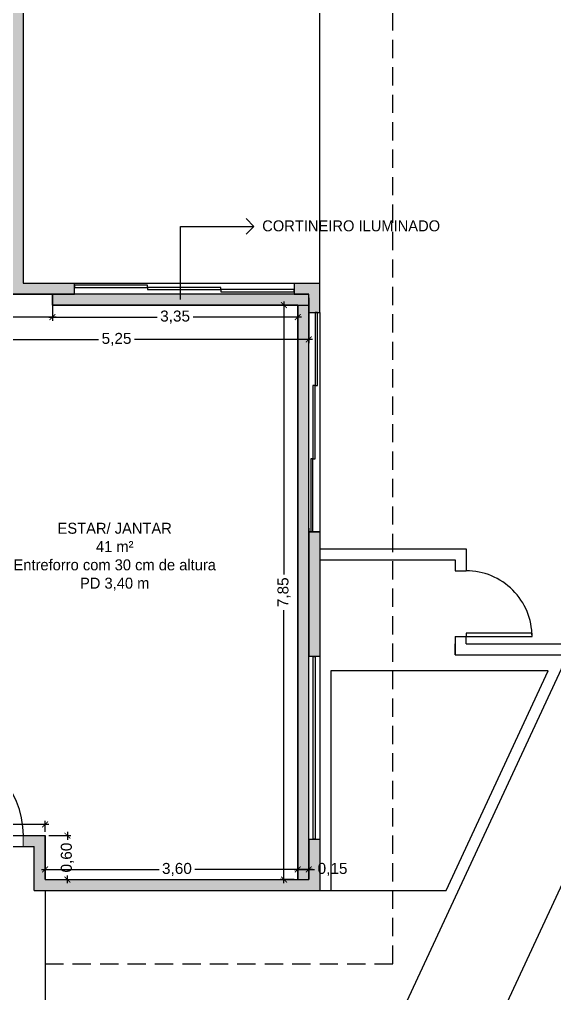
# Model space of a CAD drawing. Header units: metres. Extents: x 2690 to 3939, y 743 to 1123.
# Drawn here: x 3871.24 to 3878.55, y 778.13 to 791.44 of the extents above; entities that cross this region are included whole.
import ezdxf

# ---------------------------------------------------------------- set-up
doc = ezdxf.new("R2010")
doc.units = ezdxf.units.M
doc.header["$PDMODE"] = 35
doc.linetypes.add('CYPELINEA', pattern=[0])
doc.linetypes.add('HIDDEN', pattern=[0.375, 0.25, -0.125])
for name, color, linetype in [('000 - Cota', 8, 'Continuous'), ('001', 1, 'Continuous'), ('01', 1, 'Continuous'), ('02', 2, 'Continuous'), ('03', 3, 'Continuous'), ('04', 4, 'Continuous'), ('1MOBILIÁRIOS', 1, 'Continuous'), ('_a const_hum', 253, 'Continuous'), ('A CONSTRUIR', 10, 'Continuous'), ('ABERTURA', 2, 'Continuous'), ('ARQ-MOB', 1, 'Continuous'), ('caixilho', 2, 'Continuous'), ('TEXTOS', 3, 'CYPELINEA')]:
    doc.layers.add(name, color=color, linetype=linetype)
doc.layers.add('ALVENARIA', color=4, linetype='Continuous', lineweight=18)
doc.styles.add('ARIAL', font='arial.ttf')
doc.styles.add('ESCALA 1-100', font='GOTHIC.TTF', dxfattribs={"height": 0.15})
doc.dimstyles.new('SALVADOR 1-100 LC', dxfattribs={"dimtxt": 0.15, "dimasz": 0.08, "dimexe": 0.05, "dimexo": 0.05, "dimgap": 0.05, "dimtad": 0, "dimzin": 0, "dimtxsty": 'ARIAL', "dimblk": 'ARCHTICK', "dimcen": 0, "dimdle": 0.05, "dimclrd": 252, "dimclre": 252, "dimclrt": 2, "dimadec": 0, "dimazin": 0, "dimtfac": 1, "dimtofl": 0, "dimtmove": 0, "dimatfit": 3, "dimldrblk": 'OPEN30', "dimfxl": 0, "dimtolj": 1, "dimtzin": 0, "dimlwd": 25, "dimlwe": 25, "dimarcsym": 0})

# ---------------------------------------------------------------- blocks, each defined once
blk = doc.blocks.new('*U6')
at = {"layer": '02'}
for p, q in [((0, 0), (0, 1)), ((0, 1), (0.05, 1)), ((0.05, 1), (0.05, 0)), ((0.05, 0), (0, 0))]:
    blk.add_line(p, q, dxfattribs=at)
at = {"layer": '02', "ltscale": 0.05}
blk.add_arc((0, 0), 1, 0, 90, dxfattribs=at)
blk = doc.blocks.new('*U3')
at = {"layer": '02'}
for p, q in [((-0.05, 0.9), (-0.05, 0)), ((0, 0.9), (-0.05, 0.9)), ((0, 0), (0, 0.9)), ((-0.05, 0), (0, 0))]:
    blk.add_line(p, q, dxfattribs=at)
at = {"layer": '02', "ltscale": 0.05}
blk.add_arc((0, 0), 0.9, 90, 180, dxfattribs=at)
blk = doc.blocks.new('_ArchTick')
at = {"color": 0, "linetype": 'ByBlock', "const_width": 0.15}
blk.add_lwpolyline([(-0.5, -0.5), (0.5, 0.5)], dxfattribs=at)
blk = doc.blocks.new('*D641')
at = {"layer": '001', "color": 252, "linetype": 'Continuous', "lineweight": 25, "transparency": 16777216}
for p, q in [((3874.853, 787.586), (3874.853, 783.855)), ((3874.991, 787.536), (3874.803, 787.536)), ((3874.853, 779.636), (3874.853, 783.366)), ((3874.991, 779.686), (3874.803, 779.686))]:
    blk.add_line(p, q, dxfattribs=at)
at = {"layer": 'DEFPOINTS', "color": 0, "transparency": 16777216}
for p in [(3875.041, 787.536), (3874.853, 779.686), (3875.041, 779.686)]:
    blk.add_point(p, dxfattribs=at)
at = {"layer": '001', "color": 252, "lineweight": 25, "transparency": 16777216, "xscale": 0.08, "yscale": 0.08, "zscale": 0.08}
for p, rotation in [((3874.853, 787.536), 90), ((3874.853, 779.686), 270)]:
    blk.add_blockref('_ArchTick', p, dxfattribs=dict(at, rotation=rotation))
at = {"layer": '001', "color": 2, "transparency": 16777216, "insert": (3874.853, 783.611), "char_height": 0.15, "attachment_point": 5, "rotation": 90, "style": 'ARIAL'}
blk.add_mtext('\\A1;7,85', dxfattribs=at)
blk = doc.blocks.new('_Open30')
at = {"color": 0, "linetype": 'ByBlock', "lineweight": -2}
for p, q in [((-1, 0.27), (0, 0)), ((0, 0), (-1, -0.27)), ((0, 0), (-1, 0))]:
    blk.add_line(p, q, dxfattribs=at)
blk = doc.blocks.new('*D642')
at = {"layer": '001', "color": 252, "linetype": 'Continuous', "lineweight": 25, "transparency": 16777216}
for p, q in [((3871.691, 787.486), (3871.691, 787.322)), ((3875.041, 787.486), (3875.041, 787.322)), ((3871.641, 787.372), (3873.12, 787.372)), ((3875.091, 787.372), (3873.611, 787.372))]:
    blk.add_line(p, q, dxfattribs=at)
at = {"layer": 'DEFPOINTS', "color": 0, "transparency": 16777216}
for p in [(3871.691, 787.536), (3875.041, 787.536), (3875.041, 787.372)]:
    blk.add_point(p, dxfattribs=at)
at = {"layer": '001', "color": 252, "lineweight": 25, "transparency": 16777216, "xscale": 0.08, "yscale": 0.08, "zscale": 0.08, "rotation": 180}
blk.add_blockref('_ArchTick', (3871.691, 787.372), dxfattribs=at)
at = {"layer": '001', "color": 252, "lineweight": 25, "transparency": 16777216, "xscale": 0.08, "yscale": 0.08, "zscale": 0.08}
blk.add_blockref('_ArchTick', (3875.041, 787.372), dxfattribs=at)
at = {"layer": '001', "color": 2, "transparency": 16777216, "insert": (3873.366, 787.372), "char_height": 0.15, "attachment_point": 5, "style": 'ARIAL'}
blk.add_mtext('\\A1;3,35', dxfattribs=at)
blk = doc.blocks.new('*D643')
at = {"layer": '001', "color": 252, "linetype": 'Continuous', "lineweight": 25, "transparency": 16777216}
for p, q in [((3869.941, 787.636), (3869.941, 787.322)), ((3871.691, 787.636), (3871.691, 787.322)), ((3869.891, 787.372), (3870.577, 787.372)), ((3871.741, 787.372), (3871.054, 787.372))]:
    blk.add_line(p, q, dxfattribs=at)
at = {"layer": 'DEFPOINTS', "color": 0, "transparency": 16777216}
for p in [(3869.941, 787.686), (3871.691, 787.686), (3871.691, 787.372)]:
    blk.add_point(p, dxfattribs=at)
at = {"layer": '001', "color": 252, "lineweight": 25, "transparency": 16777216, "xscale": 0.08, "yscale": 0.08, "zscale": 0.08, "rotation": 180}
blk.add_blockref('_ArchTick', (3869.941, 787.372), dxfattribs=at)
at = {"layer": '001', "color": 252, "lineweight": 25, "transparency": 16777216, "xscale": 0.08, "yscale": 0.08, "zscale": 0.08}
blk.add_blockref('_ArchTick', (3871.691, 787.372), dxfattribs=at)
at = {"layer": '001', "color": 2, "transparency": 16777216, "insert": (3870.816, 787.372), "char_height": 0.15, "attachment_point": 5, "style": 'ARIAL'}
blk.add_mtext('\\A1;1,75', dxfattribs=at)
blk = doc.blocks.new('*D644')
at = {"layer": '001', "color": 252, "linetype": 'Continuous', "lineweight": 25, "transparency": 16777216}
for p, q in [((3869.941, 787.636), (3869.941, 787.017)), ((3875.191, 787.636), (3875.191, 787.017)), ((3869.891, 787.067), (3872.32, 787.067)), ((3875.241, 787.067), (3872.811, 787.067))]:
    blk.add_line(p, q, dxfattribs=at)
at = {"layer": 'DEFPOINTS', "color": 0, "transparency": 16777216}
for p in [(3869.941, 787.686), (3875.191, 787.686), (3875.191, 787.067)]:
    blk.add_point(p, dxfattribs=at)
at = {"layer": '001', "color": 252, "lineweight": 25, "transparency": 16777216, "xscale": 0.08, "yscale": 0.08, "zscale": 0.08, "rotation": 180}
blk.add_blockref('_ArchTick', (3869.941, 787.067), dxfattribs=at)
at = {"layer": '001', "color": 252, "lineweight": 25, "transparency": 16777216, "xscale": 0.08, "yscale": 0.08, "zscale": 0.08}
blk.add_blockref('_ArchTick', (3875.191, 787.067), dxfattribs=at)
at = {"layer": '001', "color": 2, "transparency": 16777216, "insert": (3872.566, 787.067), "char_height": 0.15, "attachment_point": 5, "style": 'ARIAL'}
blk.add_mtext('\\A1;5,25', dxfattribs=at)
blk = doc.blocks.new('*D646')
at = {"layer": '001', "color": 252, "linetype": 'Continuous', "lineweight": 25, "transparency": 16777216}
for p, q in [((3869.891, 780.44), (3870.527, 780.44)), ((3869.941, 780.336), (3869.941, 780.49)), ((3871.641, 780.44), (3871.004, 780.44)), ((3871.591, 780.336), (3871.591, 780.49))]:
    blk.add_line(p, q, dxfattribs=at)
at = {"layer": 'DEFPOINTS', "color": 0, "transparency": 16777216}
for p in [(3871.591, 780.44), (3869.941, 780.286), (3871.591, 780.286)]:
    blk.add_point(p, dxfattribs=at)
at = {"layer": '001', "color": 252, "lineweight": 25, "transparency": 16777216, "xscale": 0.08, "yscale": 0.08, "zscale": 0.08, "rotation": 180}
blk.add_blockref('_ArchTick', (3869.941, 780.44), dxfattribs=at)
at = {"layer": '001', "color": 252, "lineweight": 25, "transparency": 16777216, "xscale": 0.08, "yscale": 0.08, "zscale": 0.08}
blk.add_blockref('_ArchTick', (3871.591, 780.44), dxfattribs=at)
at = {"layer": '001', "color": 2, "transparency": 16777216, "insert": (3870.766, 780.44), "char_height": 0.15, "attachment_point": 5, "style": 'ARIAL'}
blk.add_mtext('\\A1;1,65', dxfattribs=at)
blk = doc.blocks.new('*D647')
at = {"layer": '001', "color": 252, "linetype": 'Continuous', "lineweight": 25, "transparency": 16777216}
for p, q in [((3871.641, 780.286), (3871.944, 780.286)), ((3871.894, 780.336), (3871.894, 780.23)), ((3871.894, 779.636), (3871.894, 779.741)), ((3871.641, 779.686), (3871.944, 779.686))]:
    blk.add_line(p, q, dxfattribs=at)
at = {"layer": 'DEFPOINTS', "color": 0, "transparency": 16777216}
for p in [(3871.591, 780.286), (3871.591, 779.686), (3871.894, 779.686)]:
    blk.add_point(p, dxfattribs=at)
at = {"layer": '001', "color": 252, "lineweight": 25, "transparency": 16777216, "xscale": 0.08, "yscale": 0.08, "zscale": 0.08}
for p, rotation in [((3871.894, 780.286), 90), ((3871.894, 779.686), 270)]:
    blk.add_blockref('_ArchTick', p, dxfattribs=dict(at, rotation=rotation))
at = {"layer": '001', "color": 2, "transparency": 16777216, "insert": (3871.894, 779.986), "char_height": 0.15, "attachment_point": 5, "rotation": 90, "style": 'ARIAL'}
blk.add_mtext('\\A1;0,60', dxfattribs=at)
blk = doc.blocks.new('*D648')
at = {"layer": '001', "color": 252, "linetype": 'Continuous', "lineweight": 25, "transparency": 16777216}
for p, q in [((3871.591, 779.736), (3871.591, 779.874)), ((3875.191, 779.736), (3875.191, 779.874)), ((3871.541, 779.824), (3873.146, 779.824)), ((3875.241, 779.824), (3873.635, 779.824))]:
    blk.add_line(p, q, dxfattribs=at)
at = {"layer": 'DEFPOINTS', "color": 0, "transparency": 16777216}
for p in [(3875.191, 779.824), (3871.591, 779.686), (3875.191, 779.686)]:
    blk.add_point(p, dxfattribs=at)
at = {"layer": '001', "color": 252, "lineweight": 25, "transparency": 16777216, "xscale": 0.08, "yscale": 0.08, "zscale": 0.08, "rotation": 180}
blk.add_blockref('_ArchTick', (3871.591, 779.824), dxfattribs=at)
at = {"layer": '001', "color": 252, "lineweight": 25, "transparency": 16777216, "xscale": 0.08, "yscale": 0.08, "zscale": 0.08}
blk.add_blockref('_ArchTick', (3875.191, 779.824), dxfattribs=at)
at = {"layer": '001', "color": 2, "transparency": 16777216, "insert": (3873.391, 779.824), "char_height": 0.15, "attachment_point": 5, "style": 'ARIAL'}
blk.add_mtext('\\A1;3,60', dxfattribs=at)
blk = doc.blocks.new('*D640')
at = {"layer": '001', "color": 252, "linetype": 'Continuous', "lineweight": 25, "transparency": 16777216}
for p, q in [((3875.041, 779.736), (3875.041, 779.874)), ((3875.191, 779.736), (3875.191, 779.874)), ((3874.991, 779.824), (3875.191, 779.824)), ((3875.191, 779.824), (3875.271, 779.824))]:
    blk.add_line(p, q, dxfattribs=at)
at = {"layer": 'DEFPOINTS', "color": 0, "transparency": 16777216}
for p in [(3875.191, 779.824), (3875.041, 779.686), (3875.191, 779.686)]:
    blk.add_point(p, dxfattribs=at)
at = {"layer": '001', "color": 252, "lineweight": 25, "transparency": 16777216, "xscale": 0.08, "yscale": 0.08, "zscale": 0.08, "rotation": 180}
blk.add_blockref('_ArchTick', (3875.041, 779.824), dxfattribs=at)
at = {"layer": '001', "color": 252, "lineweight": 25, "transparency": 16777216, "xscale": 0.08, "yscale": 0.08, "zscale": 0.08}
blk.add_blockref('_ArchTick', (3875.191, 779.824), dxfattribs=at)
at = {"layer": '001', "color": 2, "transparency": 16777216, "insert": (3875.516, 779.824), "char_height": 0.15, "attachment_point": 5, "style": 'ARIAL'}
blk.add_mtext('\\A1;0,15', dxfattribs=at)

msp = doc.modelspace()

# ---------------------------------------------------------------- hatches: boundary and pattern name
at = {"layer": '001', "true_color": 0xf8d731}
h = msp.add_hatch(color=40, dxfattribs=at)
h.dxf.hatch_style = 1
h.paths.add_polyline_path([(3875.1906, 787.6857), (3871.6906, 787.6857), (3871.6906, 787.5357), (3875.1906, 787.5357)])
h.paths.add_polyline_path([(3875.1906, 787.5357), (3875.0406, 787.5357), (3875.0406, 779.6857), (3875.1906, 779.6857)])
at = {"layer": 'A CONSTRUIR'}
h = msp.add_hatch(color=256, dxfattribs=at)
h.dxf.hatch_style = 1
h.paths.add_polyline_path([(3874.7406, 794.1857), (3874.5906, 794.1857), (3874.5906, 794.0357), (3871.2906, 794.0357), (3871.2906, 794.1357), (3871.1406, 794.1357), (3871.1406, 787.8357), (3870.9406, 787.8357), (3870.9406, 787.6857), (3871.9906, 787.6857), (3871.9906, 787.8357), (3871.2906, 787.8357), (3871.2906, 792.3357), (3874.7406, 792.3357), (3874.7406, 792.5857), (3874.5906, 792.5857), (3874.5906, 792.4857), (3871.2906, 792.4857), (3871.2906, 793.8857), (3874.5906, 793.8857), (3874.5906, 793.8357), (3874.7406, 793.8357), (3874.7406, 793.9857)])
h = msp.add_hatch(color=256, dxfattribs=at)
h.dxf.hatch_style = 1
h.paths.add_polyline_path([(3875.3406, 787.8357), (3874.9906, 787.8357), (3874.9906, 787.6857), (3875.1906, 787.6857), (3875.1906, 787.4357), (3875.3406, 787.4357)])
h = msp.add_hatch(color=256, dxfattribs=at)
h.dxf.hatch_style = 1
h.paths.add_polyline_path([(3875.3406, 784.4357), (3875.1906, 784.4357), (3875.1906, 782.7357), (3875.3406, 782.7357)])
h = msp.add_hatch(color=256, dxfattribs=at)
h.dxf.hatch_style = 1
h.paths.add_polyline_path([(3871.5906, 780.2857), (3871.2906, 780.2857), (3871.2906, 780.1357), (3871.4406, 780.1357), (3871.4406, 779.5357), (3875.3406, 779.5357), (3875.3406, 780.2357), (3875.1906, 780.2357), (3875.1906, 779.6857), (3871.5906, 779.6857)])

# ---------------------------------------------------------------- linework, layer by layer
at = {"layer": '000 - Cota'}
msp.add_lwpolyline([(3866.9677, 768.783, 0.2167486), (3876.3566, 774.6842), (3887.9627, 799.6564)], format="xyb", dxfattribs=at)
at = {"layer": '001'}
for p, q in [((3874.3345, 788.7168), (3874.4406, 788.6107)), ((3873.4406, 787.6107), (3873.4406, 788.6107)), ((3873.4406, 788.6107), (3874.4406, 788.6107)), ((3874.3345, 788.5046), (3874.4406, 788.6107)), ((3875.3406, 779.5357), (3876.3406, 779.5357))]:
    msp.add_line(p, q, dxfattribs=at)
for points in [[(3869.9406, 780.2857), (3871.5906, 780.2857), (3871.5906, 779.6857), (3875.0406, 779.6857), (3875.0406, 787.5357), (3871.6906, 787.5357), (3871.6906, 787.6857), (3869.9406, 787.6857), (3869.9406, 780.2857)], [(3875.1906, 787.5357), (3875.1906, 787.6857), (3871.6906, 787.6857), (3871.6906, 787.5357), (3875.0406, 787.5357)], [(3875.0406, 787.5357), (3875.0406, 779.6857), (3875.1906, 779.6857), (3875.1906, 787.5357)], [(3875.0406, 787.5357), (3875.0406, 779.6857), (3875.1906, 779.6857), (3875.1906, 787.5357)]]:
    msp.add_lwpolyline(points, dxfattribs=at)
msp.add_lwpolyline([(3871.6906, 787.5357), (3875.1906, 787.5357), (3875.1906, 787.6857), (3871.6906, 787.6857)], close=True, dxfattribs=at)
at = {"layer": '01'}
for p, q in [((3875.1906, 780.2357), (3875.1906, 782.7357)), ((3875.3406, 782.7357), (3875.3406, 780.2357))]:
    msp.add_line(p, q, dxfattribs=at)
for points in [[(3871.9906, 787.8357), (3874.9906, 787.8357), (3874.9906, 787.6857), (3871.9906, 787.6857)], [(3875.1906, 784.4357), (3875.1906, 787.4357), (3875.3406, 787.4357), (3875.3406, 784.4357)], [(3875.1906, 784.4357), (3875.1906, 787.4357), (3875.3406, 787.4357), (3875.3406, 784.4357)]]:
    msp.add_lwpolyline(points, close=True, dxfattribs=at)
msp.add_lwpolyline([(3878.4618, 782.5357), (3875.4906, 782.5357), (3875.4906, 779.5357), (3877.0675, 779.5357), (3878.4618, 782.5357)], dxfattribs=at)
at = {"layer": '02'}
msp.add_lwpolyline([(3886.7606, 800.0357), (3864.0406, 800.0357), (3864.0406, 770.0357), (3866.9006, 770.0357, 0.2126278), (3875.2629, 775.297)], format="xyb", close=True, dxfattribs=at)
at = {"layer": '03'}
for p, q in [((3875.3406, 787.8357), (3875.3406, 792.3357)), ((3875.3406, 784.2048), (3877.3406, 784.2048)), ((3877.3406, 784.2048), (3877.3406, 783.9048)), ((3875.3406, 784.0548), (3877.1906, 784.0548)), ((3877.1906, 784.0548), (3877.1906, 783.9048)), ((3877.1906, 783.9048), (3877.3406, 783.9048)), ((3877.1906, 783.0048), (3877.3406, 783.0048)), ((3877.1906, 783.0048), (3877.1906, 782.7548)), ((3877.1906, 782.9048), (3877.1906, 782.9048)), ((3877.1906, 782.7548), (3877.1906, 782.9048)), ((3877.3406, 782.9048), (3877.3406, 783.0048)), ((3877.3406, 782.9048), (3878.6334, 782.9048)), ((3877.1906, 782.7548), (3878.7291, 782.7548))]:
    msp.add_line(p, q, dxfattribs=at)
at = {"layer": '04'}
for p, q in [((3871.2906, 787.8357), (3871.9906, 787.8357)), ((3874.9906, 787.8357), (3875.3406, 787.8357)), ((3870.9406, 787.6857), (3871.9906, 787.6857)), ((3874.9906, 787.6857), (3875.1906, 787.6857)), ((3875.1906, 784.4857), (3875.1906, 782.7357)), ((3875.1906, 784.4357), (3875.3406, 784.4357)), ((3875.3406, 784.4857), (3875.3406, 782.7357)), ((3875.3406, 782.7357), (3875.3406, 782.7357)), ((3871.2906, 780.2857), (3871.5906, 780.2857)), ((3871.5906, 779.6857), (3871.5906, 780.2857)), ((3871.2906, 780.1357), (3871.4406, 780.1357)), ((3871.4406, 779.5357), (3871.4406, 780.1357)), ((3871.4406, 780.1357), (3871.4406, 780.1357)), ((3875.1906, 780.2357), (3875.1906, 779.6857)), ((3875.3406, 780.2357), (3875.3406, 779.5357)), ((3871.5906, 779.6857), (3875.1906, 779.6857)), ((3871.4406, 779.5357), (3875.3406, 779.5357))]:
    msp.add_line(p, q, dxfattribs=at)
at = {"layer": '1MOBILIÁRIOS'}
for points in [[(3875.3406, 782.7357), (3875.1906, 782.7357)], [(3875.1906, 780.2357), (3875.3406, 780.2357)]]:
    msp.add_lwpolyline(points, dxfattribs=at)
at = {"layer": '_a const_hum', "color": 3, "linetype": 'HIDDEN'}
for p, q in [((3876.3406, 778.5357), (3876.3406, 792.4857)), ((3871.5906, 778.5357), (3876.3406, 778.5357))]:
    msp.add_line(p, q, dxfattribs=at)
at = {"layer": '_a const_hum', "color": 4}
for p, q in [((3871.2906, 792.3357), (3871.2906, 787.8357)), ((3875.3406, 787.4357), (3875.3406, 787.8357)), ((3875.1906, 787.4357), (3875.1906, 787.6857)), ((3875.1906, 787.4357), (3875.3406, 787.4357))]:
    msp.add_line(p, q, dxfattribs=at)
at = {"layer": 'ABERTURA', "color": 3}
msp.add_line((3871.5906, 779.5357), (3871.5906, 775.0357), dxfattribs=at)
at = {"layer": 'ALVENARIA', "color": 4}
for p, q in [((3871.9906, 787.8357), (3871.9906, 787.6857)), ((3874.9906, 787.8357), (3874.9906, 787.6857)), ((3875.1906, 787.4357), (3875.3406, 787.4357)), ((3875.1906, 787.4357), (3875.3406, 787.4357)), ((3875.1906, 787.4357), (3875.3406, 787.4357)), ((3875.1906, 784.4357), (3875.3406, 784.4357)), ((3875.1906, 784.4357), (3875.3406, 784.4357)), ((3875.1906, 782.7357), (3875.3406, 782.7357)), ((3875.1906, 782.7357), (3875.3406, 782.7357)), ((3875.1906, 780.2357), (3875.3406, 780.2357)), ((3875.1906, 780.2357), (3875.3406, 780.2357))]:
    msp.add_line(p, q, dxfattribs=at)
at = {"layer": 'ALVENARIA'}
msp.add_line((3871.2906, 780.2857), (3871.2906, 780.1357), dxfattribs=at)
at = {"layer": 'ARQ-MOB'}
for p, q in [((3870.0906, 780.2857), (3871.2906, 780.2857)), ((3870.0906, 780.1357), (3871.2906, 780.1357))]:
    msp.add_line(p, q, dxfattribs=at)
at = {"layer": 'caixilho'}
for points in [[(3871.9906, 787.8075), (3871.9906, 787.7775), (3872.9906, 787.7775), (3872.9906, 787.8075)], [(3872.9906, 787.7775), (3872.9906, 787.7475), (3873.9906, 787.7475), (3873.9906, 787.7775)], [(3873.9906, 787.7475), (3873.9906, 787.7175), (3874.9906, 787.7175), (3874.9906, 787.7475)], [(3875.2788, 786.4357), (3875.3088, 786.4357), (3875.3088, 787.4357), (3875.2788, 787.4357)], [(3875.2488, 785.4357), (3875.2788, 785.4357), (3875.2788, 786.4357), (3875.2488, 786.4357)], [(3875.2188, 784.4357), (3875.2488, 784.4357), (3875.2488, 785.4357), (3875.2188, 785.4357)], [(3875.2806, 780.2357), (3875.2506, 780.2357), (3875.2506, 782.7357), (3875.2806, 782.7357)]]:
    msp.add_lwpolyline(points, close=True, dxfattribs=at)
for points in [[(3875.2506, 782.7357), (3875.2806, 782.7357)], [(3875.2506, 782.7357), (3875.2806, 782.7357)], [(3875.2806, 780.2357), (3875.2506, 780.2357)], [(3875.2806, 780.2357), (3875.2506, 780.2357)]]:
    msp.add_lwpolyline(points, dxfattribs=at)

# ---------------------------------------------------------------- block references
at = {"layer": '02', "ltscale": 0.05, "rotation": 270.0000000000229}
msp.add_blockref('*U3', (3877.3406, 783.0048), dxfattribs=at)
at = {"layer": '02', "ltscale": 0.05, "xscale": 1.2, "yscale": 1.2, "zscale": 1.2}
msp.add_blockref('*U6', (3870.0935, 780.2857), dxfattribs=at)

# ---------------------------------------------------------------- texts
at = {"layer": '001', "insert": (3874.2381, 788.6936), "char_height": 0.15, "attachment_point": 1, "style": 'ESCALA 1-100'}
msp.add_mtext_dynamic_manual_height_columns('\\pxqc;CORTINEIRO ILUMINADO', width=3.064394, gutter_width=12.5, heights=[0], dxfattribs=at)
at = {"layer": 'TEXTOS', "insert": (3871.0087, 784.5612), "char_height": 0.15, "attachment_point": 1, "style": 'ESCALA 1-100'}
msp.add_mtext_dynamic_manual_height_columns('\\pxqc;ESTAR/ JANTAR^J41 m² ^JEntreforro com 30 cm de altura^JPD 3,40 m', width=3.064394, gutter_width=12.5, heights=[0], dxfattribs=at)

# ---------------------------------------------------------------- dimensions: what is measured, and where the dimension line sits
at = {"layer": '001'}
for base, p1, p2, picture, middle in [((3871.6906, 787.3724), (3869.9406, 787.6857), (3871.6906, 787.6857), '*D643', (3870.8156, 787.3724)), ((3875.1906, 787.0666), (3869.9406, 787.6857), (3875.1906, 787.6857), '*D644', (3872.5656, 787.0666)), ((3875.0406, 787.3724), (3871.6906, 787.5357), (3875.0406, 787.5357), '*D642', (3873.3656, 787.3724)), ((3871.5906, 780.4396), (3869.9406, 780.2857), (3871.5906, 780.2857), '*D646', (3870.7656, 780.4396)), ((3875.1906, 779.824), (3871.5906, 779.6857), (3875.1906, 779.6857), '*D648', (3873.3906, 779.824)), ((3875.1906, 779.824), (3875.0406, 779.6857), (3875.1906, 779.6857), '*D640', (3875.5159, 779.824))]:
    dim = msp.add_linear_dim(base=base, p1=p1, p2=p2, dimstyle='SALVADOR 1-100 LC', dxfattribs=at)
    dim.commit()
    dim.dimension.update_dxf_attribs({"geometry": picture, "text_midpoint": middle})
for base, p1, p2, picture, middle in [((3874.8533, 779.6857), (3875.0406, 787.5357), (3875.0406, 779.6857), '*D641', (3874.8533, 783.6107)), ((3871.8939, 779.6857), (3871.5906, 780.2857), (3871.5906, 779.6857), '*D647', (3871.8939, 779.9857))]:
    dim = msp.add_linear_dim(base=base, p1=p1, p2=p2, angle=90, dimstyle='SALVADOR 1-100 LC', dxfattribs=at)
    dim.commit()
    dim.dimension.update_dxf_attribs({"geometry": picture, "text_midpoint": middle})

doc.saveas('drawing.dxf')
